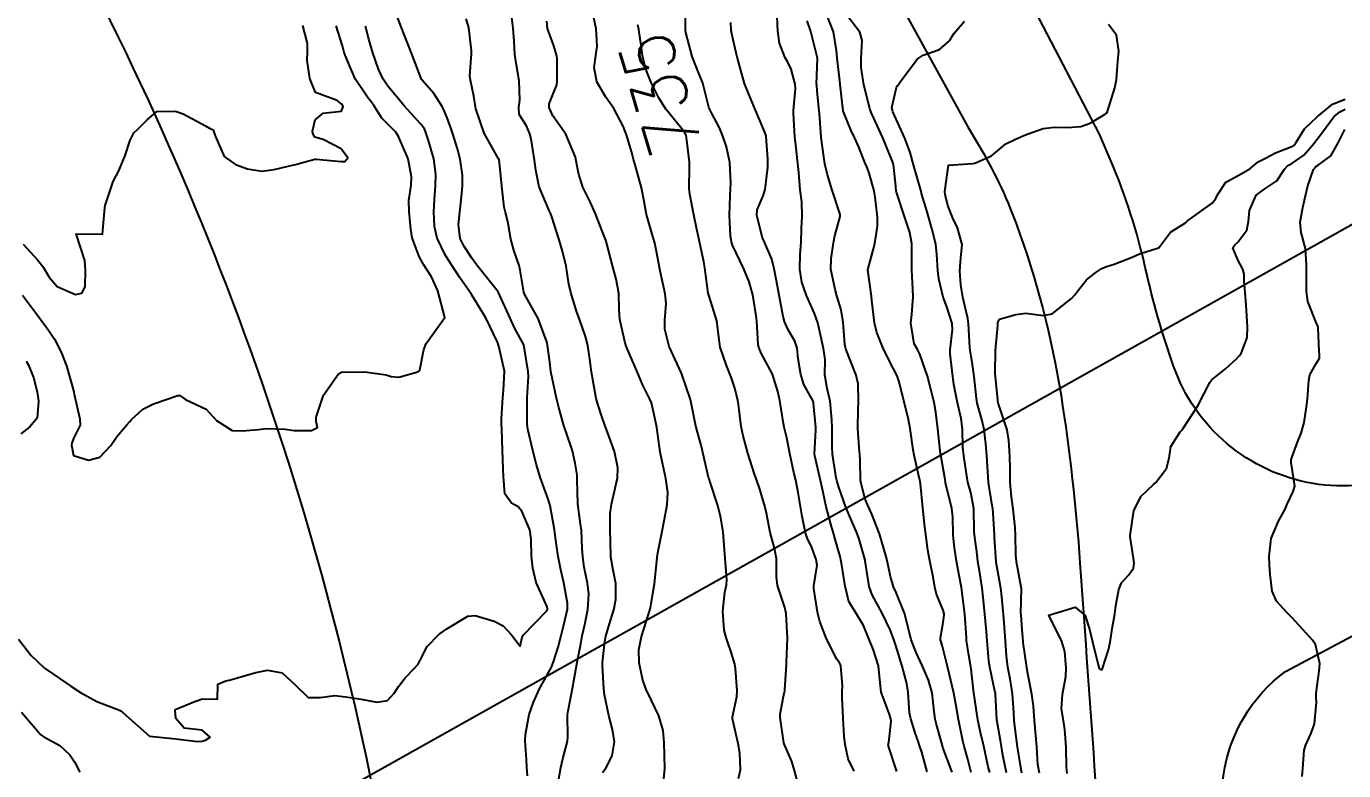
# Model space of a CAD drawing. Header units: metres. Extents: x 298520 to 308411, y 7433745 to 7450750.
# Drawn here: x 302811 to 302910.7, y 7441200.7 to 7441257.1 of the extents above; entities that cross this region are included whole.
import ezdxf
from ezdxf.enums import TextEntityAlignment as Align

# ---------------------------------------------------------------- set-up
doc = ezdxf.new("R2010")
doc.units = ezdxf.units.M
doc.header["$LTSCALE"] = 10
doc.linetypes.add('CONTINUO', pattern=[0])
for name, color, linetype in [('Cotas', 45, 'Continuous'), ('Curvas de Nivel 1m', 11, 'Continuous'), ('Curvas de Nivel 5m', 15, 'Continuous'), ('Hidrografia', 140, 'Continuous'), ('TEXTO', 45, 'Continuous'), ('Vias Primárias', 230, 'Continuous')]:
    doc.layers.add(name, color=color, linetype=linetype)
doc.styles.add('Style-STANDARD', font='STANDARD.shx')

msp = doc.modelspace()

# ---------------------------------------------------------------- linework, layer by layer
at = {"layer": 'Curvas de Nivel 1m', "flags": 128}
for points, elevation in [([(302873.648, 7441200.659), (302873.194, 7441201.597), (302872.975, 7441202.669), (302872.914, 7441203.305), (302872.815, 7441204.672), (302872.759, 7441206.231), (302872.757, 7441206.673), (302872.765, 7441207.111), (302872.658, 7441208.675), (302872.544, 7441208.876), (302872.348, 7441209.149), (302871.573, 7441210.688), (302871.07, 7441212.006), (302870.895, 7441212.695), (302870.609, 7441214.5), (302870.613, 7441214.698), (302870.855, 7441216.277), (302870.794, 7441216.696), (302870.452, 7441217.596), (302870.103, 7441218.349), (302869.974, 7441218.707), (302869.711, 7441219.947), (302869.588, 7441220.713), (302869.428, 7441221.787), (302869.245, 7441222.719), (302869.097, 7441223.3), (302868.787, 7441224.726), (302868.551, 7441225.912), (302868.35, 7441226.732), (302868.295, 7441227.004), (302868.02, 7441228.736), (302867.889, 7441229.438), (302867.468, 7441230.741), (302866.627, 7441232.336), (302866.434, 7441232.752), (302866.392, 7441232.996), (302866.286, 7441234.754), (302866.242, 7441235.171), (302865.987, 7441236.757), (302865.708, 7441237.744), (302865.284, 7441238.764), (302864.715, 7441239.95), (302864.453, 7441240.506), (302864.373, 7441240.775), (302864.302, 7441241.204), (302864.206, 7441242.778), (302864.272, 7441244.281), (302864.295, 7441244.777), (302864.31, 7441245.247), (302864.252, 7441246.778), (302863.992, 7441247.96), (302863.723, 7441248.787), (302863.455, 7441249.416), (302862.841, 7441250.559), (302862.724, 7441250.801), (302862.663, 7441250.985), (302862.186, 7441252.807), (302861.716, 7441253.98), (302861.385, 7441254.815), (302860.911, 7441256.646), (302860.879, 7441256.82), (302860.875, 7441256.859), (302860.863, 7441258.821)], 736), ([(302851.253, 7441199.914), (302851.45, 7441200.928), (302851.585, 7441201.602), (302851.935, 7441202.923), (302851.971, 7441203.228), (302851.948, 7441204.923), (302851.994, 7441205.227), (302852.323, 7441206.92), (302852.686, 7441208.915), (302852.958, 7441210.317), (302853.067, 7441210.91), (302853.256, 7441211.781), (302853.491, 7441212.904), (302853.573, 7441214.071), (302853.473, 7441214.904), (302853.218, 7441216.121), (302853.102, 7441216.91), (302853.065, 7441217.527), (302853.002, 7441218.912), (302852.941, 7441219.386), (302852.724, 7441220.916), (302852.676, 7441222.752), (302852.683, 7441222.917), (302852.68, 7441223.083), (302852.524, 7441224.006), (302852.329, 7441224.922), (302852.233, 7441225.228), (302851.639, 7441226.929), (302851.291, 7441228.218), (302851.123, 7441228.935), (302850.715, 7441230.825), (302850.696, 7441230.939), (302850.614, 7441231.649), (302850.443, 7441232.942), (302850.388, 7441233.19), (302849.713, 7441234.949), (302848.681, 7441236.806), (302848.633, 7441236.961), (302848.367, 7441238.632), (302848.282, 7441238.966), (302847.892, 7441240.15), (302847.651, 7441240.976), (302847.418, 7441242.305), (302847.252, 7441242.983), (302847.159, 7441243.386), (302846.973, 7441244.987), (302846.8, 7441246.775), (302846.764, 7441246.99), (302846.723, 7441247.072), (302845.628, 7441249.002), (302844.997, 7441250.853), (302844.974, 7441251.009), (302844.855, 7441251.82), (302844.597, 7441253.013), (302844.542, 7441253.347), (302844.667, 7441255.012), (302844.673, 7441255.236), (302844.479, 7441257.014), (302844.274, 7441257.672)], 731), ([(302854.587, 7441200.547), (302854.855, 7441200.884), (302855.321, 7441201.821), (302855.499, 7441202.878), (302855.349, 7441203.813), (302855.078, 7441204.882), (302854.755, 7441206.446), (302854.703, 7441206.886), (302854.587, 7441208.641), (302854.597, 7441208.887), (302854.763, 7441210.49), (302854.839, 7441210.885), (302855.2, 7441212.067), (302855.459, 7441212.879), (302855.604, 7441213.674), (302855.61, 7441214.878), (302855.415, 7441215.893), (302855.236, 7441216.882), (302855.21, 7441218.128), (302855.189, 7441218.883), (302855.183, 7441220.176), (302855.27, 7441220.882), (302855.495, 7441221.883), (302855.73, 7441222.878), (302855.764, 7441223.635), (302855.496, 7441224.88), (302854.891, 7441226.553), (302854.769, 7441226.888), (302854.569, 7441227.461), (302854.218, 7441228.534), (302854.118, 7441228.897), (302853.878, 7441230.183), (302853.77, 7441230.902), (302853.646, 7441231.876), (302853.484, 7441232.907), (302853.314, 7441233.585), (302852.845, 7441234.917), (302852.661, 7441235.433), (302852.19, 7441236.925), (302852.046, 7441237.57), (302851.838, 7441238.929), (302851.579, 7441240.066), (302851.321, 7441240.934), (302850.749, 7441242.67), (302850.65, 7441242.941), (302850.564, 7441243.133), (302849.79, 7441244.95), (302849.535, 7441246.209), (302849.452, 7441246.954), (302849.196, 7441248.579), (302849.103, 7441248.957), (302848.829, 7441249.552), (302848.283, 7441250.414), (302848.271, 7441250.969), (302848.323, 7441251.496), (302848.286, 7441252.969), (302848.083, 7441254.17), (302847.947, 7441254.974), (302847.907, 7441255.976), (302847.828, 7441256.976), (302847.734, 7441257.781)], 732), ([(302864.897, 7441200.109), (302865.044, 7441200.762), (302865.006, 7441202.022), (302864.863, 7441202.764), (302864.445, 7441204.615), (302864.444, 7441204.768), (302864.783, 7441206.298), (302864.809, 7441206.765), (302864.672, 7441208.434), (302864.612, 7441208.767), (302864.352, 7441209.681), (302864.065, 7441210.479), (302863.957, 7441210.776), (302863.811, 7441211.339), (302863.713, 7441212.78), (302863.863, 7441214.234), (302863.993, 7441214.776), (302864.024, 7441215.171), (302863.89, 7441216.778), (302863.8, 7441218.124), (302863.734, 7441218.781), (302863.548, 7441219.858), (302863.328, 7441220.787), (302862.759, 7441222.546), (302862.667, 7441222.798), (302862.633, 7441222.917), (302862.519, 7441223.37), (302862.2, 7441224.803), (302862.089, 7441225.255), (302861.674, 7441226.809), (302861.449, 7441227.937), (302861.27, 7441228.813), (302860.602, 7441230.739), (302860.57, 7441230.82), (302860.544, 7441230.88), (302859.653, 7441232.83), (302859.322, 7441234.158), (302859.328, 7441234.833), (302859.412, 7441236.092), (302859.342, 7441236.833), (302858.967, 7441238.57), (302858.907, 7441238.838), (302858.714, 7441239.901), (302858.558, 7441240.679), (302858.511, 7441240.843), (302858.409, 7441241.164), (302857.935, 7441242.852), (302857.745, 7441243.837), (302857.544, 7441244.858), (302857.068, 7441246.597), (302856.984, 7441246.867), (302856.946, 7441247.009), (302856.81, 7441247.535), (302856.422, 7441248.874), (302856.161, 7441249.545), (302855.458, 7441250.884), (302854.856, 7441251.744), (302854.161, 7441252.901), (302853.961, 7441253.981), (302854.094, 7441254.902), (302854.196, 7441255.608), (302854.128, 7441256.902), (302853.903, 7441257.876)], 734), ([(302879.18, 7441200.596), (302878.775, 7441202.093), (302878.61, 7441202.605), (302878.525, 7441202.856), (302878.282, 7441203.558), (302877.945, 7441204.613), (302877.841, 7441205.073), (302877.741, 7441206.616), (302877.646, 7441207.301), (302877.292, 7441208.621), (302876.812, 7441210.172), (302876.661, 7441210.627), (302876.374, 7441211.359), (302875.771, 7441212.636), (302875.025, 7441214.026), (302874.784, 7441214.646), (302874.501, 7441216.59), (302874.491, 7441216.65), (302874.445, 7441216.829), (302874.048, 7441218.246), (302873.893, 7441218.659), (302873.449, 7441219.641), (302873.035, 7441220.672), (302872.506, 7441222.186), (302872.355, 7441222.682), (302872.307, 7441222.89), (302872.018, 7441224.685), (302871.987, 7441225.24), (302871.982, 7441226.686), (302871.971, 7441227.284), (302871.849, 7441228.687), (302871.62, 7441229.662), (302871.448, 7441230.692), (302871.454, 7441231.858), (302871.349, 7441232.693), (302870.95, 7441234.397), (302870.874, 7441234.698), (302870.662, 7441235.332), (302870.056, 7441236.709), (302869.706, 7441237.727), (302869.555, 7441238.711), (302869.579, 7441239.847), (302869.636, 7441240.711), (302869.672, 7441241.778), (302869.723, 7441242.71), (302869.684, 7441243.791), (302869.574, 7441244.712), (302869.471, 7441246.035), (302869.399, 7441246.714), (302869.21, 7441248.325), (302869.177, 7441248.716), (302869.052, 7441250.507), (302869.052, 7441250.718), (302869.212, 7441252.372), (302869.189, 7441252.717), (302868.884, 7441253.848), (302868.603, 7441254.437), (302868.438, 7441254.727), (302867.994, 7441255.824), (302867.87, 7441256.736), (302867.839, 7441257.827)], 738), ([(302883.944, 7441200.543), (302883.815, 7441200.979), (302883.471, 7441202.548), (302883.237, 7441203.597), (302883.033, 7441204.553), (302882.79, 7441206.081), (302882.734, 7441206.556), (302882.517, 7441208.382), (302882.495, 7441208.558), (302882.352, 7441209.436), (302882.176, 7441210.562), (302882.161, 7441210.767), (302882.039, 7441212.564), (302881.995, 7441212.966), (302881.779, 7441214.566), (302881.643, 7441215.349), (302881.412, 7441216.57), (302881.244, 7441217.783), (302881.168, 7441218.573), (302881.128, 7441219.922), (302881.067, 7441220.574), (302880.587, 7441222.504), (302880.57, 7441222.579), (302880.516, 7441222.879), (302880.269, 7441224.322), (302880.227, 7441224.585), (302880.18, 7441224.944), (302879.987, 7441226.589), (302879.854, 7441227.869), (302879.72, 7441228.593), (302879.495, 7441229.5), (302879.208, 7441230.601), (302878.628, 7441232.263), (302878.452, 7441232.612), (302878.21, 7441233.041), (302877.964, 7441234.617), (302878.027, 7441235.252), (302878.134, 7441236.615), (302878.112, 7441237.192), (302878.017, 7441238.617), (302878.03, 7441239.296), (302878.038, 7441240.617), (302877.872, 7441241.482), (302877.504, 7441242.622), (302876.861, 7441244.54), (302876.841, 7441244.629), (302876.779, 7441245.23), (302876.634, 7441246.632), (302876.575, 7441246.854), (302875.827, 7441248.64), (302874.974, 7441250.517), (302874.916, 7441250.649), (302874.846, 7441250.863), (302874.392, 7441252.657), (302874.198, 7441253.972), (302874.18, 7441254.661), (302874.264, 7441256.017), (302874.089, 7441256.662), (302872.935, 7441258.173)], 741), ([(302810.362, 7441210.662), (302811.322, 7441209.41), (302812.334, 7441208.46), (302812.964, 7441208.025), (302813.924, 7441207.376), (302814.319, 7441207.094), (302815.063, 7441206.611), (302816.302, 7441205.946), (302817.893, 7441205.326), (302818.162, 7441205.193), (302818.291, 7441205.082), (302820.273, 7441203.3), (302822.271, 7441203.109), (302823.928, 7441202.914), (302824.27, 7441202.937), (302824.522, 7441202.996), (302824.874, 7441203.244), (302824.278, 7441203.759), (302822.92, 7441203.911), (302822.286, 7441204.636), (302822.232, 7441205.281), (302822.248, 7441205.326), (302822.294, 7441205.363), (302823.654, 7441205.908), (302824.306, 7441206.143), (302825.438, 7441206.106), (302825.464, 7441207.239), (302826.066, 7441207.492), (302826.326, 7441207.55), (302826.778, 7441207.674), (302828.332, 7441208.126), (302829.212, 7441208.313), (302830.332, 7441208.103), (302831.342, 7441207.17), (302832.309, 7441206.239), (302833.223, 7441206.232), (302834.312, 7441206.389), (302835.134, 7441206.298), (302836.308, 7441206.121), (302837.51, 7441205.886), (302838.307, 7441206.003), (302838.816, 7441206.575), (302839.143, 7441207.072), (302839.662, 7441207.734), (302840.337, 7441208.445), (302840.63, 7441208.767), (302840.793, 7441209.056), (302841.315, 7441210.094), (302842.227, 7441211.041), (302842.311, 7441211.104), (302842.374, 7441211.15), (302842.795, 7441211.452), (302844.387, 7441212.406), (302844.946, 7441212.446), (302846.383, 7441212.035), (302847.08, 7441211.68), (302847.696, 7441210.977), (302848.36, 7441210.125), (302848.524, 7441210.815), (302848.591, 7441210.967), (302850.392, 7441212.81), (302850.431, 7441212.901), (302850.434, 7441212.94), (302850.395, 7441213.105), (302849.573, 7441214.948), (302849.328, 7441216.052), (302849.224, 7441216.952), (302849.203, 7441218.205), (302849.084, 7441218.954), (302848.477, 7441220.368), (302848.205, 7441220.689), (302847.694, 7441220.972), (302847.202, 7441221.682), (302847.1, 7441222.981), (302847.084, 7441223.547), (302847.017, 7441224.983), (302846.979, 7441226.562), (302846.954, 7441226.984), (302846.948, 7441227.366), (302847.038, 7441228.983), (302847.109, 7441229.503), (302847.176, 7441230.981), (302846.744, 7441232.875), (302846.705, 7441232.989), (302846.685, 7441233.041), (302846.635, 7441233.163), (302845.763, 7441234.999), (302844.68, 7441236.785), (302844.523, 7441237.012), (302843.759, 7441238.09), (302843.148, 7441239.033), (302842.974, 7441239.304), (302842.71, 7441239.732), (302842.071, 7441241.047), (302841.86, 7441241.924), (302841.811, 7441243.049), (302841.867, 7441243.944), (302841.96, 7441245.048), (302841.963, 7441245.871), (302841.809, 7441247.05), (302841.416, 7441248.455), (302841.224, 7441249.056), (302841.106, 7441249.336), (302840.829, 7441249.695), (302839.581, 7441251.073), (302838.856, 7441251.936), (302838.349, 7441252.572), (302837.996, 7441253.093), (302837.642, 7441253.86), (302837.203, 7441255.105), (302836.908, 7441256.125), (302836.658, 7441257.113)], 729), ([(302810.673, 7441236.739), (302811.657, 7441235.405), (302812.072, 7441234.823), (302812.64, 7441234.076), (302813.099, 7441233.385), (302813.592, 7441232.411), (302814.001, 7441231.376), (302814.552, 7441229.401), (302814.558, 7441229.37), (302814.581, 7441229.22), (302814.998, 7441227.366), (302815.035, 7441226.886), (302814.54, 7441225.858), (302814.403, 7441225.503), (302814.382, 7441225.372), (302814.525, 7441224.572), (302815.657, 7441224.223), (302816.524, 7441224.453), (302817.362, 7441225.338), (302817.823, 7441226.052), (302818.557, 7441226.899), (302818.759, 7441227.119), (302818.927, 7441227.316), (302819.788, 7441228.09), (302820.575, 7441228.505), (302822.442, 7441229.133), (302822.582, 7441229.138), (302823.013, 7441228.831), (302824.571, 7441228.101), (302825.359, 7441227.242), (302826.552, 7441226.469), (302827.333, 7441226.436), (302828.553, 7441226.543), (302829.134, 7441226.614), (302830.554, 7441226.568), (302831.25, 7441226.476), (302832.553, 7441226.474), (302833.012, 7441226.697), (302832.92, 7441227.155), (302832.898, 7441227.487), (302833.474, 7441229.147), (302834.599, 7441230.777), (302834.827, 7441230.902), (302836.601, 7441230.922), (302838.217, 7441230.704), (302838.598, 7441230.563), (302839.168, 7441230.504), (302840.601, 7441230.914), (302840.693, 7441230.968), (302840.751, 7441231.059), (302841.072, 7441232.61), (302841.253, 7441233.054), (302841.821, 7441233.869), (302842.653, 7441235.04), (302842.12, 7441237.046), (302841.637, 7441238.107), (302841.046, 7441239.057), (302840.709, 7441239.654), (302840.182, 7441241.065), (302840.076, 7441241.723), (302839.96, 7441243.068), (302839.936, 7441243.893), (302840.093, 7441245.067), (302840.14, 7441245.709), (302839.882, 7441247.069), (302839.14, 7441248.756), (302838.944, 7441249.079), (302838.824, 7441249.211), (302837.881, 7441250.142), (302837.265, 7441251.104), (302837.097, 7441251.357), (302836.851, 7441251.657), (302835.861, 7441253.12), (302835.099, 7441254.919), (302835.042, 7441255.129), (302834.9, 7441255.631), (302834.436, 7441257.135)], 728), ([(302810.721, 7441240.594), (302811.792, 7441239.404), (302812.205, 7441238.904), (302812.69, 7441238.099), (302813.3, 7441237.384), (302814.674, 7441236.771), (302815.171, 7441236.87), (302815.406, 7441237.363), (302815.445, 7441238.613), (302815.377, 7441239.363), (302814.733, 7441241.37), (302816.733, 7441241.35), (302816.908, 7441243.348), (302816.93, 7441243.523), (302817.535, 7441245.339), (302817.963, 7441246.154), (302818.446, 7441247.325), (302818.815, 7441248.479), (302819.106, 7441249.031), (302819.399, 7441249.314), (302820.115, 7441250.022), (302820.836, 7441250.643), (302822.242, 7441250.684), (302822.835, 7441250.482), (302824.521, 7441249.558), (302824.824, 7441249.392), (302825.114, 7441249.247), (302825.256, 7441248.808), (302825.95, 7441247.239), (302826.794, 7441246.636), (302827.696, 7441246.309), (302828.787, 7441246.127), (302829.729, 7441246.251), (302830.793, 7441246.501), (302831.342, 7441246.625), (302832.801, 7441247.029), (302832.911, 7441247.039), (302834.799, 7441246.867), (302835.071, 7441246.855), (302835.303, 7441247.125), (302834.81, 7441247.825), (302833.446, 7441248.514), (302832.818, 7441248.706), (302832.653, 7441248.984), (302832.629, 7441249.153), (302832.831, 7441250.006), (302833.448, 7441250.533), (302834.838, 7441250.668), (302834.955, 7441251.016), (302834.908, 7441251.129), (302834.844, 7441251.209), (302834.499, 7441251.482), (302832.857, 7441252.099), (302832.44, 7441253.156), (302832.229, 7441254.502), (302832.246, 7441255.16), (302832.25, 7441255.812), (302831.906, 7441257.165)], 727), ([(302859.221, 7441199.853), (302859.329, 7441200.834), (302859.287, 7441201.859), (302859.265, 7441202.835), (302859.182, 7441203.737), (302858.87, 7441204.841), (302858.31, 7441206.01), (302857.894, 7441206.854), (302857.646, 7441207.54), (302857.37, 7441208.86), (302857.361, 7441209.856), (302857.544, 7441210.858), (302857.75, 7441211.486), (302858.189, 7441212.852), (302858.223, 7441213.023), (302858.406, 7441214.111), (302858.533, 7441214.848), (302858.721, 7441216.564), (302858.746, 7441216.845), (302858.796, 7441217.195), (302859.119, 7441218.84), (302859.271, 7441219.638), (302859.501, 7441220.835), (302859.544, 7441221.787), (302859.393, 7441222.837), (302859.235, 7441223.554), (302858.968, 7441224.843), (302858.703, 7441226.697), (302858.681, 7441226.839), (302858.569, 7441227.435), (302858.311, 7441228.575), (302858.193, 7441228.846), (302857.646, 7441229.907), (302857.253, 7441230.86), (302856.625, 7441232.344), (302856.396, 7441232.872), (302856.282, 7441233.228), (302855.917, 7441234.877), (302855.869, 7441235.674), (302855.828, 7441236.879), (302855.625, 7441237.949), (302855.383, 7441238.883), (302854.901, 7441240.708), (302854.845, 7441240.889), (302854.728, 7441241.207), (302854.075, 7441242.9), (302853.666, 7441243.811), (302853.104, 7441244.915), (302852.789, 7441245.965), (302852.61, 7441246.922), (302852.547, 7441247.181), (302851.814, 7441248.93), (302850.837, 7441250.314), (302850.566, 7441250.943), (302850.563, 7441251.227), (302850.859, 7441251.996), (302851.141, 7441252.665), (302851.171, 7441252.937), (302851.154, 7441254.674), (302851.121, 7441254.938), (302850.903, 7441255.615), (302850.443, 7441256.945), (302850.383, 7441257.491)], 733), ([(302876.883, 7441200.624), (302876.272, 7441202.55), (302876.248, 7441202.63), (302876.245, 7441202.659), (302876.275, 7441202.841), (302876.47, 7441204.449), (302876.444, 7441204.628), (302876.299, 7441205.025), (302875.708, 7441206.636), (302875.621, 7441207.346), (302875.508, 7441208.638), (302875.093, 7441209.905), (302874.787, 7441210.646), (302874.379, 7441211.7), (302873.778, 7441212.659), (302873.255, 7441213.521), (302872.972, 7441214.672), (302872.702, 7441216.413), (302872.652, 7441216.677), (302872.616, 7441216.849), (302872.45, 7441217.433), (302872.097, 7441218.684), (302871.943, 7441219.21), (302871.532, 7441220.69), (302871.283, 7441221.911), (302871.116, 7441222.694), (302870.67, 7441224.56), (302870.654, 7441224.699), (302870.756, 7441226.502), (302870.754, 7441226.698), (302870.581, 7441228.542), (302870.564, 7441228.681), (302870.554, 7441228.7), (302869.847, 7441229.963), (302869.618, 7441230.715), (302869.43, 7441231.909), (302869.347, 7441232.719), (302869.166, 7441233.25), (302868.647, 7441234.142), (302868.384, 7441234.733), (302868.289, 7441235.103), (302867.976, 7441236.737), (302867.772, 7441237.812), (302867.591, 7441238.737), (302867.418, 7441239.448), (302866.857, 7441240.748), (302866.728, 7441241.077), (302866.297, 7441242.755), (302866.318, 7441243.193), (302866.768, 7441244.257), (302866.928, 7441244.748), (302867.126, 7441246.417), (302867.131, 7441246.745), (302867.109, 7441247.049), (302866.982, 7441248.748), (302866.959, 7441248.883), (302866.828, 7441249.266), (302866.183, 7441250.757), (302865.672, 7441251.95), (302865.364, 7441252.765), (302864.889, 7441254.419), (302864.822, 7441254.701), (302864.806, 7441254.771), (302864.434, 7441256.303), (302864.334, 7441256.779), (302864.311, 7441257.391)], 737), ([(302881.087, 7441200.572), (302880.388, 7441202.462), (302880.353, 7441202.579), (302880.276, 7441202.862), (302879.885, 7441204.182), (302879.785, 7441204.588), (302879.72, 7441205.17), (302879.558, 7441206.591), (302879.28, 7441207.544), (302878.843, 7441208.603), (302878.687, 7441208.946), (302878.353, 7441209.66), (302877.983, 7441210.614), (302877.842, 7441211.144), (302877.478, 7441212.619), (302876.84, 7441214.194), (302876.648, 7441214.628), (302876.424, 7441215.4), (302876.148, 7441216.633), (302876.07, 7441217.01), (302875.579, 7441218.639), (302874.994, 7441220.128), (302874.775, 7441220.647), (302874.492, 7441221.281), (302874.152, 7441222.655), (302874.109, 7441224.236), (302874.089, 7441224.657), (302874.029, 7441225.169), (302873.947, 7441226.659), (302873.966, 7441228.048), (302873.991, 7441228.659), (302873.954, 7441230.017), (302873.817, 7441230.662), (302873.288, 7441232.005), (302873.016, 7441232.674), (302872.952, 7441232.992), (302872.838, 7441234.677), (302872.667, 7441235.607), (302872.355, 7441236.683), (302872.211, 7441237.162), (302871.897, 7441238.688), (302871.917, 7441239.482), (302872.086, 7441240.686), (302872.192, 7441241.224), (302872.597, 7441242.682), (302872.592, 7441242.844), (302871.991, 7441244.688), (302871.628, 7441245.854), (302871.444, 7441246.694), (302871.22, 7441248.295), (302871.172, 7441248.697), (302871.031, 7441250.508), (302871.009, 7441250.698), (302870.865, 7441252.177), (302870.821, 7441252.701), (302870.817, 7441252.757), (302870.893, 7441254.7), (302870.377, 7441256.705), (302870.111, 7441257.522)], 739), ([(302885.201, 7441200.526), (302884.914, 7441201.88), (302884.816, 7441202.532), (302884.732, 7441202.988), (302884.468, 7441204.537), (302884.364, 7441206.498), (302884.361, 7441206.539), (302884.356, 7441206.572), (302884.325, 7441206.714), (302883.94, 7441208.544), (302883.868, 7441209.024), (302883.746, 7441210.546), (302883.695, 7441211.225), (302883.563, 7441212.542), (302883.454, 7441213.595), (302883.343, 7441214.546), (302883.143, 7441215.839), (302883.032, 7441216.551), (302882.967, 7441217.071), (302882.774, 7441218.555), (302882.76, 7441218.85), (302882.72, 7441220.556), (302882.501, 7441221.776), (302882.279, 7441222.562), (302882.215, 7441222.864), (302881.963, 7441224.566), (302881.898, 7441225.212), (302881.856, 7441226.567), (302881.757, 7441227.382), (302881.497, 7441228.571), (302881.211, 7441229.959), (302881.128, 7441230.575), (302880.928, 7441232.278), (302880.925, 7441232.577), (302881.113, 7441234.11), (302881.076, 7441234.576), (302880.672, 7441235.847), (302880.406, 7441236.584), (302880.066, 7441237.959), (302879.988, 7441238.591), (302879.926, 7441239.803), (302879.839, 7441240.593), (302879.545, 7441241.794), (302879.317, 7441242.602), (302879.196, 7441243.042), (302878.771, 7441244.439), (302878.723, 7441244.611), (302878.702, 7441244.683), (302878.166, 7441246.616), (302877.895, 7441247.531), (302877.508, 7441248.623), (302876.837, 7441250.076), (302876.583, 7441250.633), (302876.521, 7441250.96), (302876.87, 7441252.464), (302876.92, 7441252.581), (302876.962, 7441252.629), (302877.174, 7441252.923), (302878.42, 7441254.607), (302878.896, 7441254.915), (302880.134, 7441255.355), (302880.907, 7441256.025), (302881.108, 7441256.381), (302881.227, 7441256.577), (302882.013, 7441257.483)], 742), ([(302886.356, 7441200.509), (302886.252, 7441201.091), (302886.042, 7441202.513), (302885.836, 7441204.065), (302885.781, 7441204.518), (302885.746, 7441205.074), (302885.662, 7441206.52), (302885.468, 7441207.657), (302885.307, 7441208.526), (302885.21, 7441209.386), (302885.124, 7441210.529), (302885.018, 7441211.889), (302884.965, 7441212.524), (302884.824, 7441214.11), (302884.774, 7441214.526), (302884.44, 7441216.336), (302884.415, 7441216.53), (302884.299, 7441218.37), (302884.287, 7441218.533), (302884.183, 7441220.238), (302884.158, 7441220.535), (302884.092, 7441220.933), (302883.846, 7441222.54), (302883.751, 7441223.767), (302883.702, 7441224.542), (302883.635, 7441225.455), (302883.501, 7441226.546), (302883.329, 7441227.307), (302882.983, 7441228.554), (302882.923, 7441228.891), (302882.758, 7441230.558), (302882.617, 7441231.485), (302882.447, 7441232.562), (302882.43, 7441232.767), (302882.326, 7441234.563), (302882.262, 7441234.961), (302881.889, 7441236.568), (302881.739, 7441237.523), (302881.656, 7441238.57), (302881.735, 7441239.548), (302881.846, 7441240.569), (302881.493, 7441241.821), (302881.123, 7441242.576), (302880.762, 7441243.533), (302880.55, 7441244.362), (302880.533, 7441244.584), (302880.793, 7441246.58), (302882.645, 7441246.711), (302882.796, 7441246.737), (302884.055, 7441247.29), (302884.814, 7441247.919), (302885.151, 7441248.194), (302885.823, 7441248.52), (302886.513, 7441248.826), (302886.827, 7441248.96), (302887.979, 7441249.351), (302888.833, 7441249.46), (302889.793, 7441249.436), (302890.833, 7441249.501), (302891.529, 7441249.76), (302892.681, 7441250.442), (302892.772, 7441250.513), (302892.846, 7441250.648), (302893.416, 7441252.432), (302893.527, 7441253.078), (302893.638, 7441254.429), (302893.705, 7441255.232), (302893.534, 7441256.431), (302892.925, 7441257.244)], 743), ([(302887.691, 7441200.496), (302887.58, 7441201.17), (302887.504, 7441202.498), (302887.421, 7441203.359), (302887.308, 7441204.5), (302887.236, 7441205.574), (302887.115, 7441206.502), (302886.811, 7441208.032), (302886.731, 7441208.506), (302886.467, 7441210.403), (302886.455, 7441210.509), (302886.376, 7441211.374), (302886.3, 7441212.511), (302886.296, 7441212.608), (302886.324, 7441214.511), (302886.314, 7441214.611), (302885.965, 7441216.515), (302885.914, 7441217.05), (302885.89, 7441218.516), (302885.855, 7441219.131), (302885.692, 7441220.518), (302885.57, 7441221.446), (302885.487, 7441222.52), (302885.482, 7441223.562), (302885.45, 7441224.521), (302885.363, 7441225.71), (302885.238, 7441226.523), (302884.582, 7441228.482), (302884.569, 7441228.517), (302884.384, 7441230.316), (302884.36, 7441230.534), (302884.334, 7441230.807), (302884.375, 7441232.534), (302884.552, 7441234.431), (302884.547, 7441234.532), (302884.53, 7441234.657), (302884.659, 7441234.911), (302885.907, 7441235.275), (302886.666, 7441235.355), (302887.975, 7441235.185), (302888.661, 7441235.304), (302890.118, 7441236.468), (302890.383, 7441236.759), (302890.684, 7441237.168), (302891.266, 7441237.882), (302891.971, 7441238.447), (302892.411, 7441238.738), (302892.707, 7441238.877), (302893.356, 7441239.077), (302894.715, 7441239.613), (302895.272, 7441239.85), (302896.722, 7441240.321), (302896.763, 7441240.349), (302896.787, 7441240.389), (302897.622, 7441241.499), (302898.751, 7441242.222), (302898.83, 7441242.291), (302898.919, 7441242.368), (302900.766, 7441243.697), (302901.063, 7441244.044), (302901.186, 7441244.336), (302901.813, 7441245.3), (302902.788, 7441245.826), (302903.632, 7441246.307), (302904.265, 7441246.834), (302904.805, 7441247.117), (302905.581, 7441247.513), (302906.819, 7441247.999), (302906.992, 7441248.096), (302907.119, 7441248.267), (302907.762, 7441249.332), (302908.719, 7441250.251), (302908.792, 7441250.302), (302908.844, 7441250.346), (302909.893, 7441251.199), (302910.863, 7441251.577)], 744), ([(302907.582, 7441200.257), (302907.652, 7441200.856), (302907.757, 7441202.255), (302907.869, 7441202.662), (302908.286, 7441203.526), (302908.535, 7441204.246), (302908.674, 7441205.888), (302908.649, 7441206.245), (302908.647, 7441206.566), (302908.89, 7441208.242), (302908.929, 7441208.821), (302908.608, 7441210.246), (302908.368, 7441210.596), (302906.835, 7441212.266), (302906.397, 7441212.718), (302905.659, 7441213.535), (302905.323, 7441214.286), (302905.162, 7441215.559), (302905.11, 7441216.29), (302905.089, 7441216.93), (302905.254, 7441218.288), (302905.808, 7441219.612), (302906.187, 7441220.274), (302906.289, 7441220.47), (302906.493, 7441220.932), (302906.92, 7441221.853), (302907.032, 7441222.265), (302906.755, 7441224.043), (302906.765, 7441224.268), (302907.228, 7441225.581), (302907.514, 7441226.26), (302907.734, 7441227.09), (302907.918, 7441228.257), (302907.997, 7441228.847), (302908.089, 7441230.255), (302908.171, 7441230.693), (302908.622, 7441231.49), (302908.918, 7441231.956), (302908.917, 7441232.246), (302908.879, 7441232.49), (302908.803, 7441234.248), (302908.78, 7441234.374), (302908.657, 7441234.662), (302908.03, 7441236.256), (302907.926, 7441237.016), (302907.921, 7441238.258), (302907.929, 7441239.04), (302907.85, 7441240.259), (302907.522, 7441241.481), (302907.43, 7441242.263), (302907.651, 7441243.374), (302907.837, 7441244.259), (302908.029, 7441245.009), (302908.445, 7441246.253), (302908.6, 7441246.448), (302908.798, 7441246.586), (302909.761, 7441247.283), (302910.301, 7441248.228), (302910.834, 7441249.287)], 746), ([(302810.937, 7441231.736), (302811.124, 7441231.412), (302811.508, 7441230.498), (302811.782, 7441229.402), (302811.878, 7441228.702), (302811.777, 7441227.402), (302811.211, 7441226.752), (302810.545, 7441226.209)], 729)]:
    msp.add_lwpolyline(points, dxfattribs=dict(at, elevation=elevation))
at = {"layer": 'Curvas de Nivel 5m', "flags": 128}
for points, elevation in [([(302848.906, 7441200.297), (302848.868, 7441200.961), (302848.836, 7441201.539), (302848.737, 7441202.963), (302848.756, 7441203.441), (302849.046, 7441204.959), (302849.366, 7441205.895), (302849.857, 7441206.947), (302850.331, 7441207.796), (302850.731, 7441208.544), (302850.88, 7441208.935), (302851.233, 7441210.059), (302851.465, 7441210.929), (302851.655, 7441211.652), (302851.947, 7441212.924), (302851.945, 7441213.377), (302851.662, 7441214.928), (302851.451, 7441215.907), (302851.247, 7441216.932), (302851.042, 7441218.35), (302850.958, 7441218.935), (302850.63, 7441220.79), (302850.593, 7441220.939), (302850.488, 7441221.273), (302849.875, 7441222.946), (302849.599, 7441223.872), (302849.325, 7441224.952), (302848.943, 7441226.57), (302848.892, 7441226.957), (302848.888, 7441228.649), (302848.897, 7441228.957), (302848.986, 7441230.569), (302848.96, 7441230.956), (302848.633, 7441232.96), (302847.939, 7441234.264), (302847.605, 7441234.976), (302846.683, 7441236.99), (302845.087, 7441239.006), (302844.708, 7441239.524), (302844.116, 7441240.418), (302843.826, 7441241.023), (302843.68, 7441242.084), (302843.788, 7441243.024), (302843.919, 7441244.177), (302843.984, 7441245.022), (302843.981, 7441245.826), (302843.815, 7441247.025), (302843.609, 7441247.826), (302843.235, 7441249.034), (302843.132, 7441249.342), (302842.834, 7441250.17), (302842.585, 7441250.778), (302842.451, 7441251.036), (302841.812, 7441252), (302840.916, 7441253.059), (302840.899, 7441253.085), (302840.874, 7441253.147), (302840.128, 7441255.068), (302839.618, 7441256.367), (302839.336, 7441257.076), (302838.933, 7441258.126)], 730), ([(302882.532, 7441200.557), (302882.258, 7441201.556), (302881.996, 7441202.563), (302881.894, 7441202.947), (302881.551, 7441204.567), (302881.417, 7441205.459), (302881.214, 7441206.571), (302880.855, 7441208.058), (302880.728, 7441208.576), (302880.358, 7441210.093), (302880.243, 7441210.463), (302880.205, 7441210.582), (302880.19, 7441210.758), (302880.381, 7441211.776), (302880.488, 7441212.483), (302880.48, 7441212.579), (302880.396, 7441212.864), (302879.894, 7441214.074), (302879.778, 7441214.59), (302879.635, 7441215.382), (302879.383, 7441216.596), (302879.249, 7441217.396), (302879.079, 7441218.601), (302879.015, 7441219.148), (302878.858, 7441220.604), (302878.683, 7441222.435), (302878.652, 7441222.608), (302878.626, 7441222.72), (302878.519, 7441223.228), (302878.207, 7441224.613), (302878.134, 7441225.019), (302877.907, 7441226.617), (302877.751, 7441227.438), (302877.458, 7441228.621), (302877.066, 7441230.157), (302876.906, 7441230.627), (302876.611, 7441231.201), (302875.875, 7441232.638), (302875.385, 7441233.903), (302875.19, 7441234.645), (302874.993, 7441236.332), (302874.97, 7441236.647), (302874.703, 7441238.65), (302875.125, 7441240.24), (302875.227, 7441240.645), (302875.436, 7441241.95), (302875.427, 7441242.643), (302875.258, 7441244.155), (302875.163, 7441244.646), (302874.786, 7441245.984), (302874.607, 7441246.468), (302874.528, 7441246.654), (302874.038, 7441247.885), (302873.691, 7441248.667), (302873.407, 7441249.25), (302872.842, 7441250.624), (302872.826, 7441250.68), (302872.822, 7441250.702), (302872.61, 7441252.683), (302872.58, 7441252.979), (302872.376, 7441254.685), (302872.318, 7441255.266), (302872.105, 7441256.688), (302871.538, 7441258.089)], 740), ([(302869.471, 7441199.475), (302869.152, 7441200.717), (302868.938, 7441201.398), (302868.365, 7441202.729), (302868.341, 7441202.796), (302868.277, 7441203.162), (302868.051, 7441204.732), (302868.052, 7441204.977), (302868.317, 7441206.312), (302868.385, 7441206.666), (302868.399, 7441206.729), (302868.404, 7441206.809), (302868.528, 7441208.727), (302868.539, 7441208.921), (302868.607, 7441210.726), (302868.513, 7441212.606), (302868.491, 7441212.729), (302868.47, 7441212.805), (302868.396, 7441213.054), (302867.848, 7441214.736), (302867.772, 7441215.388), (302867.774, 7441216.737), (302867.626, 7441217.563), (302867.307, 7441218.742), (302867.007, 7441220.215), (302866.892, 7441220.746), (302866.502, 7441222.015), (302866.25, 7441222.753), (302866.118, 7441223.153), (302865.606, 7441224.759), (302865.242, 7441226.073), (302865.107, 7441226.765), (302864.903, 7441228.443), (302864.848, 7441228.767), (302864.593, 7441229.75), (302864.34, 7441230.514), (302864.239, 7441230.775), (302863.986, 7441231.406), (302863.513, 7441232.787), (302863.409, 7441233.557), (302863.27, 7441234.791), (302862.681, 7441236.642), (302862.625, 7441236.801), (302862.606, 7441236.878), (302862.344, 7441238.804), (302862.262, 7441239.25), (302861.933, 7441240.808), (302861.727, 7441241.821), (302861.506, 7441242.812), (302861.202, 7441244.382), (302861.164, 7441244.816), (302861.186, 7441246.427), (302861.179, 7441246.816), (302860.966, 7441248.674), (302860.932, 7441248.819), (302860.825, 7441249.049), (302859.388, 7441250.835), (302858.855, 7441251.678), (302858.291, 7441252.849), (302857.877, 7441253.849), (302857.631, 7441254.859), (302857.545, 7441255.506), (302857.343, 7441256.864), (302857.266, 7441257.205)], 735), ([(302889.79, 7441200.467), (302889.732, 7441200.987), (302889.717, 7441202.468), (302889.627, 7441203.811), (302889.51, 7441204.472), (302889.364, 7441205.417), (302889.443, 7441206.473), (302889.684, 7441207.818), (302889.728, 7441208.469), (302889.61, 7441209.726), (302889.387, 7441210.475), (302888.393, 7441212.49), (302890.399, 7441213.077), (302891.147, 7441212.452), (302891.504, 7441211.32), (302891.714, 7441210.446), (302892.165, 7441208.621), (302892.221, 7441208.441), (302892.342, 7441208.335), (302892.43, 7441208.351), (302892.475, 7441208.439), (302892.933, 7441209.858), (302893.054, 7441210.433), (302893.224, 7441211.588), (302893.369, 7441212.43), (302893.501, 7441213.33), (302893.697, 7441214.427), (302893.917, 7441214.928), (302894.429, 7441215.52), (302894.823, 7441216.029), (302894.869, 7441216.414), (302894.829, 7441216.796), (302894.577, 7441218.418), (302894.572, 7441218.527), (302894.849, 7441220.415), (302895.398, 7441221.508), (302896.337, 7441222.393), (302896.514, 7441222.543), (302897.323, 7441223.584), (302897.515, 7441224.38), (302897.656, 7441225.27), (302898.355, 7441226.372), (302898.464, 7441226.471), (302898.565, 7441226.592), (302899.693, 7441228.353), (302900.601, 7441230.116), (302900.691, 7441230.25), (302900.781, 7441230.338), (302901.796, 7441231.147), (302902.627, 7441231.902), (302902.824, 7441232.124), (302902.969, 7441232.317), (302903.431, 7441233.526), (302903.441, 7441234.312), (302903.376, 7441235.603), (302903.322, 7441236.314), (302903.2, 7441237.811), (302903.19, 7441238.315), (302903.105, 7441238.712), (302902.714, 7441239.396), (302902.339, 7441240.324), (302902.505, 7441240.544), (302902.729, 7441240.735), (302903.405, 7441241.648), (302903.525, 7441242.308), (302903.594, 7441243.14), (302904.104, 7441244.3), (302904.778, 7441244.783), (302905.666, 7441245.399), (302906.26, 7441246.275), (302906.516, 7441246.553), (302906.8, 7441246.716), (302907.727, 7441247.343), (302908.504, 7441248.253), (302908.64, 7441248.437), (302908.827, 7441248.674), (302909.999, 7441250.233), (302910.442, 7441250.633), (302910.852, 7441250.814)], 745), ([(302810.58, 7441205.127), (302812.049, 7441203.402), (302812.271, 7441203.25), (302813.497, 7441202.613), (302814.258, 7441201.895), (302814.604, 7441201.366), (302815.02, 7441200.584)], 730)]:
    msp.add_lwpolyline(points, dxfattribs=dict(at, elevation=elevation))
at = {"layer": 'Hidrografia', "elevation": 714.2}
msp.add_lwpolyline([(302772.757, 7441330.775, 0.094308), (302782.682, 7441311.429, -0.030405), (302808.106, 7441274.366, -0.087071), (302837.462, 7441197.943, -0.083785), (302838.063, 7441174.696, 0.204318), (302842.627, 7441157.665, -0.120089), (302845.653, 7441150.992, -0.259066), (302844.729, 7441148.206, 0.492011), (302845.239, 7441142.377, -0.500527), (302845.447, 7441139.555, 0.577088), (302845.975, 7441136.843, -0.254578), (302862.949, 7441118.275, -0.008333), (302869.973, 7441087.626, -0.04711), (302872.659, 7441064.271, 0.153858), (302888.485, 7441017.404), (302895.894, 7441015.978, 0.052672), (302904.016, 7441015.288, -0.299555), (302906.316, 7441013.841, -0.056727), (302909.457, 7441004.16, 0.133793), (302914.38, 7440994.379, -0.080591), (302923.506, 7440980.191, -0.18982), (302923.916, 7440968.652, 0.029065), (302919.96, 7440954.97)], format="xyb", dxfattribs=at)
at = {"layer": 'TEXTO', "linetype": 'CONTINUO'}
msp.add_polyline3d([(302804.097, 7441181.914, 0), (302973.883, 7441277.197, 0)], dxfattribs=at)
at = {"layer": 'Vias Primárias', "elevation": 739.359}
for points in [[(302906.778, 7441367.972), (302905.798, 7441365.996, -0.121361), (302899.44, 7441358.476, -0.027089), (302893.439, 7441354.602, -0.034756), (302886.913, 7441351.453), (302866.661, 7441342.264), (302859.713, 7441338.726, 0.124837), (302849.704, 7441329.959, 0.058172), (302848.526, 7441327.733, 0.179258), (302848.303, 7441313.74, 0.040629), (302852.624, 7441304.067), (302861.566, 7441287.134), (302882.271, 7441249.478)], [(302882.271, 7441249.478), (302883.079, 7441248.119, -0.045625), (302885.928, 7441242.152, -0.049563), (302889.327, 7441229.122, -0.021718), (302890.765, 7441216.423, 0.000627), (302891.925, 7441200.004, 0.018776), (302893.083, 7441189.452, 0.057636), (302895.96, 7441178.723, 0.000768), (302899.71, 7441169.299, 0.004323), (302910.074, 7441144.007, 0.085211), (302914.689, 7441136.767, 0.211239), (302928.069, 7441130.842, 0.194865), (302943.832, 7441137.218, 0.013374), (302957.24, 7441150.915, 0.027172), (302958.244, 7441151.988), (302974.433, 7441168.61), (303001.804, 7441196.32)]]:
    msp.add_lwpolyline(points, format="xyb", dxfattribs=at)
at = {"layer": 'Vias Primárias'}
msp.add_lwpolyline([(302974.738, 7441258.585, -0.119519), (302972.548, 7441253.48, -0.078335), (302970.022, 7441251.024), (302968.259, 7441249.7), (302964.517, 7441247.848), (302924.627, 7441227.706, -0.052287), (302915.526, 7441223.147, -0.13242), (302908.415, 7441222.458, -0.272872), (302897.854, 7441231.344, -0.029524), (302895.708, 7441238.821, 0.04498), (302893.131, 7441246.857), (302892.25, 7441248.94), (302882.167, 7441268.283), (302865.689, 7441297.845), (302856.089, 7441316.734, -0.163088)], format="xyb", dxfattribs=at)
msp.add_lwpolyline([(302906.337, 7441208.222), (302926.912, 7441219.177), (302941.919, 7441226.617, -0.169244), (302947.941, 7441227.373, -0.218195), (302956.373, 7441221.095), (302967.811, 7441193.089, -0.090446), (302969.81, 7441183.584, -0.16284), (302966.78, 7441173.643), (302953.374, 7441159.127), (302937.225, 7441142.681, -0.19934), (302929.943, 7441139.593, -0.316249), (302917.741, 7441148.033), (302908.036, 7441172.075), (302902.575, 7441189.328, -0.111459), (302901.642, 7441200.339, -0.202596)], format="xyb", close=True, dxfattribs=at)

# ---------------------------------------------------------------- texts
at = {"layer": 'Cotas', "style": 'Style-STANDARD'}
msp.add_text('735', height=4, rotation=106.70292, dxfattribs=at).set_placement((302858.952, 7441251.955, 735), align=Align.MIDDLE_CENTER)

doc.saveas('drawing.dxf')
